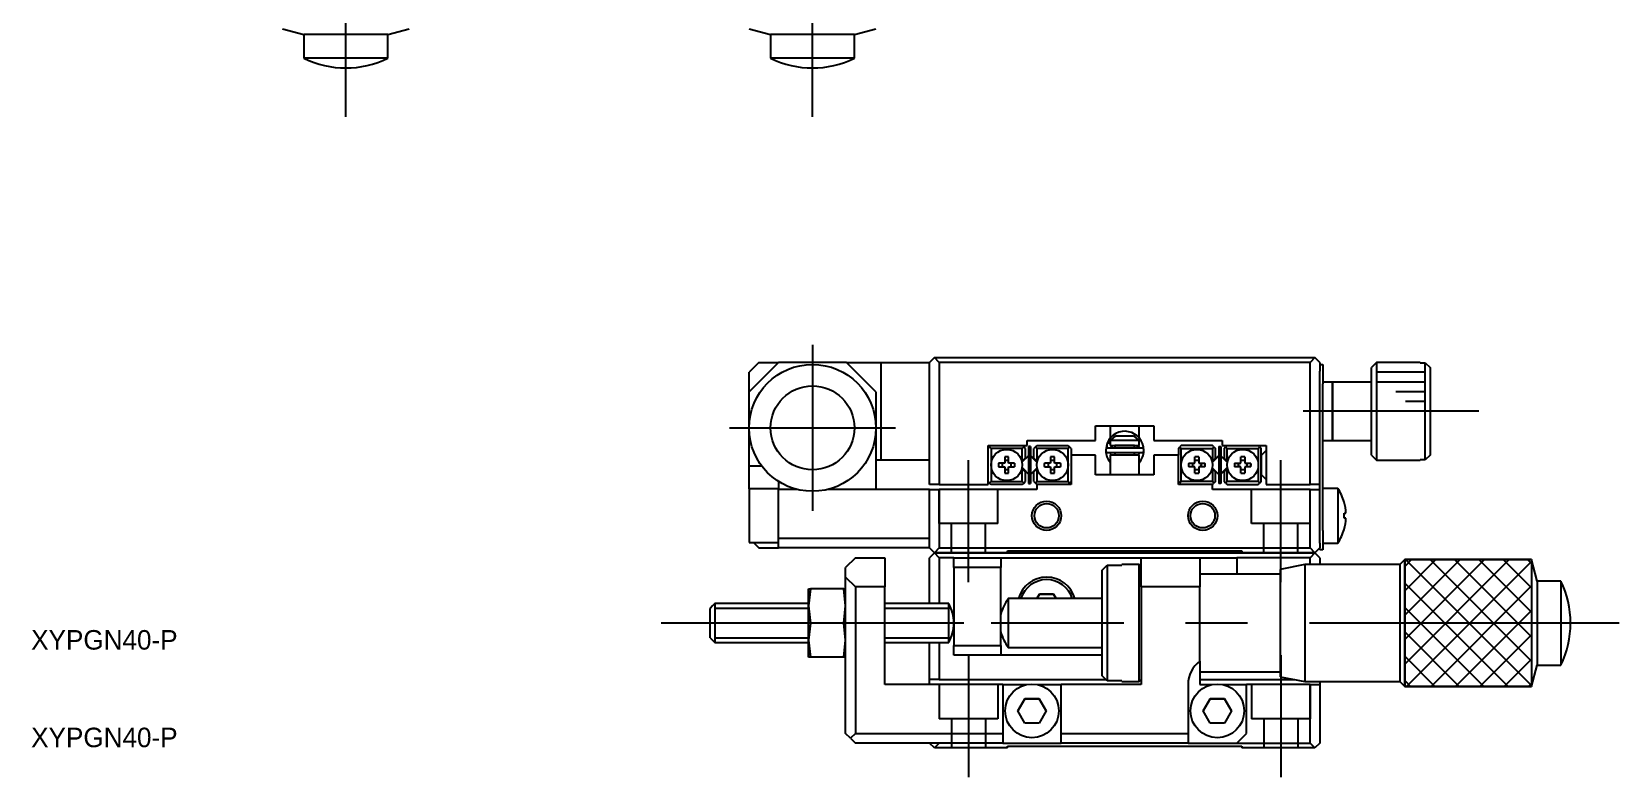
# Model space of a CAD drawing. Extents: x 9 to 355, y 7 to 229.
# Drawn here: x 10.1 to 172.8, y 6.9 to 83.3 of the extents above; entities that cross this region are included whole.
import ezdxf

# ---------------------------------------------------------------- set-up
doc = ezdxf.new("R2010")
doc.units = 0
doc.linetypes.add('CENTER', pattern=[50.8, 31.75, -6.35, 6.35, -6.35])
doc.linetypes.add('DASHED', pattern=[19.05, 12.7, -6.35])
doc.layers.get('0').update_dxf_attribs({"linetype": 'CONTINUOUS'})
doc.layers.add('CENTER', color=1, linetype='CENTER')
doc.styles.get("Standard").update_dxf_attribs({"font": 'FGP教科書体NT-M'})

msp = doc.modelspace()

# ---------------------------------------------------------------- linework, layer by layer
at = {"color": 7, "linetype": 'CONTINUOUS'}
for p, q in [((35.76, 83.61), (37.96, 83.02)), ((46.56, 83.02), (37.96, 83.02)), ((37.96, 83.02), (37.96, 80.61)), ((46.56, 83.02), (48.76, 83.61)), ((46.56, 80.61), (46.56, 83.02)), ((83.59, 83.61), (85.79, 83.02)), ((94.13, 83.02), (85.79, 83.02)), ((85.79, 83.02), (85.79, 80.61)), ((94.39, 83.02), (94.13, 83.02)), ((94.39, 83.02), (96.59, 83.61)), ((94.39, 80.61), (94.39, 83.02)), ((46.56, 80.61), (37.96, 80.61)), ((94.13, 80.61), (85.79, 80.61)), ((94.39, 80.61), (94.13, 80.61)), ((84.59, 49.42), (83.59, 48.42)), ((86.59, 49.42), (83.59, 46.42)), ((84.59, 49.42), (86.59, 49.42)), ((93.59, 49.42), (86.59, 49.42)), ((93.59, 49.42), (97.09, 49.42)), ((96.59, 46.42), (93.59, 49.42)), ((97.09, 49.42), (97.09, 39.42)), ((97.09, 49.42), (102.09, 49.42)), ((102.59, 49.92), (102.09, 49.42)), ((102.09, 36.92), (102.09, 49.42)), ((103.09, 49.42), (102.59, 49.92)), ((102.59, 49.92), (141.59, 49.92)), ((103.09, 49.42), (103.09, 36.92)), ((141.09, 49.42), (103.09, 49.42)), ((141.59, 49.92), (141.09, 49.42)), ((141.09, 36.92), (141.09, 49.42)), ((142.09, 49.42), (141.59, 49.92)), ((142.09, 49.42), (142.09, 48.54)), ((142.09, 49.22), (142.39, 49.22)), ((142.39, 49.22), (142.39, 47.22)), ((147.89, 49.42), (147.39, 48.92)), ((147.39, 39.92), (147.39, 48.92)), ((147.89, 49.42), (147.89, 39.42)), ((152.39, 49.42), (147.89, 49.42)), ((152.39, 49.42), (152.39, 49.4)), ((152.39, 49.4), (152.89, 49.4)), ((152.89, 39.44), (152.89, 49.4)), ((152.89, 49.4), (153.39, 48.9)), ((153.39, 48.9), (153.39, 39.94)), ((83.59, 46.42), (83.59, 48.42)), ((142.09, 47.22), (142.09, 48.54)), ((142.09, 32.22), (142.09, 47.22)), ((143.39, 47.42), (142.39, 47.42)), ((142.39, 32.22), (142.39, 47.22)), ((143.39, 47.42), (143.39, 41.42)), ((143.39, 41.42), (143.39, 47.42)), ((147.39, 47.42), (143.39, 47.42)), ((83.59, 42.72), (83.59, 46.42)), ((96.59, 46.42), (96.59, 42.72)), ((83.59, 38.82), (83.59, 42.72)), ((96.59, 42.72), (96.59, 36.42)), ((119.09, 42.92), (125.09, 42.92)), ((119.09, 41.42), (119.09, 42.92)), ((120.59, 42.92), (120.59, 41.64)), ((123.59, 41.68), (123.59, 42.92)), ((125.09, 42.92), (125.09, 41.42)), ((108.09, 40.92), (112.09, 40.92)), ((108.09, 36.92), (108.09, 40.92)), ((108.24, 40.77), (108.09, 40.62)), ((108.24, 40.77), (108.39, 40.92)), ((108.39, 40.62), (108.24, 40.77)), ((111.59, 40.92), (111.74, 40.77)), ((111.74, 40.77), (111.59, 40.62)), ((111.89, 40.62), (111.74, 40.77)), ((112.09, 41.42), (119.09, 41.42)), ((112.09, 40.92), (112.09, 41.42)), ((112.24, 40.82), (112.24, 37.02)), ((112.44, 40.82), (112.24, 40.82)), ((112.44, 40.82), (112.44, 37.02)), ((112.94, 40.77), (112.79, 40.62)), ((112.94, 40.77), (113.09, 40.92)), ((113.09, 40.62), (112.94, 40.77)), ((113.09, 40.92), (116.29, 40.92)), ((116.29, 40.92), (116.44, 40.77)), ((116.44, 40.77), (116.29, 40.62)), ((116.59, 40.62), (116.44, 40.77)), ((120.29, 41.14), (120.15, 40.45)), ((120.26, 40.96), (120.25, 40.92)), ((120.25, 40.92), (120.26, 40.89)), ((120.27, 41.06), (120.26, 41.03)), ((120.26, 41.03), (120.26, 40.99)), ((120.26, 40.99), (120.26, 40.96)), ((120.26, 40.89), (120.26, 40.85)), ((120.26, 40.85), (120.26, 40.82)), ((120.26, 40.82), (120.27, 40.78)), ((120.28, 41.1), (120.27, 41.06)), ((120.27, 40.78), (120.27, 40.75)), ((120.27, 40.75), (120.28, 40.71)), ((120.29, 41.13), (120.28, 41.1)), ((120.28, 40.71), (120.29, 40.68)), ((120.3, 41.17), (120.29, 41.13)), ((120.31, 41.2), (120.3, 41.17)), ((120.32, 41.2), (120.31, 41.2)), ((120.31, 41.2), (120.31, 41.2)), ((120.33, 41.23), (120.32, 41.2)), ((120.32, 41.21), (120.58, 41.13)), ((120.33, 41.2), (120.32, 41.2)), ((120.32, 41.2), (120.32, 41.2)), ((120.34, 41.2), (120.33, 41.2)), ((120.33, 41.2), (120.33, 41.2)), ((120.35, 41.2), (120.34, 41.2)), ((120.36, 41.2), (120.35, 41.2)), ((120.37, 41.2), (120.36, 41.2)), ((120.38, 41.19), (120.37, 41.2)), ((120.39, 41.19), (120.38, 41.19)), ((120.41, 41.18), (120.39, 41.19)), ((120.42, 41.18), (120.41, 41.18)), ((120.44, 41.17), (120.42, 41.18)), ((120.45, 41.17), (120.44, 41.17)), ((120.47, 41.16), (120.45, 41.17)), ((120.49, 41.16), (120.47, 41.16)), ((120.5, 41.15), (120.49, 41.16)), ((120.52, 41.14), (120.5, 41.15)), ((120.54, 41.13), (120.52, 41.14)), ((120.55, 41.13), (120.54, 41.13)), ((120.57, 41.12), (120.55, 41.13)), ((120.59, 41.11), (120.57, 41.12)), ((120.58, 41.13), (120.59, 41.12)), ((120.59, 41.64), (120.59, 41.64)), ((120.59, 41.64), (120.59, 41.64)), ((120.64, 41.42), (120.59, 41.42)), ((120.59, 41.42), (120.59, 40.92)), ((120.59, 40.92), (123.59, 40.92)), ((120.59, 40.92), (121.09, 40.92)), ((120.64, 41.42), (121.17, 41.92)), ((123.53, 41.42), (120.64, 41.42)), ((120.7, 40.9), (120.7, 40.92)), ((120.7, 40.92), (120.7, 40.92)), ((120.71, 40.89), (120.7, 40.9)), ((120.71, 40.88), (120.71, 40.89)), ((120.71, 40.86), (120.71, 40.88)), ((120.71, 40.85), (120.71, 40.86)), ((120.72, 40.84), (120.71, 40.85)), ((120.72, 40.82), (120.72, 40.84)), ((120.73, 40.81), (120.72, 40.82)), ((120.73, 40.8), (120.73, 40.81)), ((120.74, 40.79), (120.73, 40.8)), ((120.74, 40.77), (120.74, 40.79)), ((120.75, 40.76), (120.74, 40.77)), ((120.76, 40.75), (120.75, 40.76)), ((120.77, 40.74), (120.76, 40.75)), ((120.78, 40.73), (120.77, 40.74)), ((120.79, 40.72), (120.78, 40.73)), ((120.8, 40.71), (120.79, 40.72)), ((120.81, 40.7), (120.8, 40.71)), ((120.82, 40.69), (120.81, 40.7)), ((120.83, 40.69), (120.82, 40.69)), ((120.84, 40.68), (120.83, 40.69)), ((121.09, 40.92), (123.09, 40.92)), ((123.09, 40.92), (121.09, 40.92)), ((121.09, 40.92), (121.09, 40.64)), ((121.17, 41.92), (123.01, 41.92)), ((121.17, 41.92), (121.17, 41.92)), ((123.01, 41.92), (123.53, 41.42)), ((123.09, 40.92), (123.59, 40.92)), ((123.09, 40.64), (123.09, 40.92)), ((123.37, 40.68), (123.36, 40.68)), ((123.38, 40.69), (123.37, 40.68)), ((123.39, 40.7), (123.38, 40.69)), ((123.4, 40.71), (123.39, 40.7)), ((123.41, 40.72), (123.4, 40.71)), ((123.42, 40.73), (123.41, 40.72)), ((123.43, 40.74), (123.42, 40.73)), ((123.44, 40.75), (123.43, 40.74)), ((123.45, 40.76), (123.44, 40.75)), ((123.46, 40.77), (123.45, 40.76)), ((123.47, 40.79), (123.46, 40.78)), ((123.46, 40.78), (123.46, 40.77)), ((123.48, 40.81), (123.47, 40.79)), ((123.49, 40.83), (123.48, 40.82)), ((123.48, 40.82), (123.48, 40.81)), ((123.5, 40.88), (123.49, 40.87)), ((123.49, 40.87), (123.49, 40.86)), ((123.49, 40.86), (123.49, 40.84)), ((123.49, 40.84), (123.49, 40.83)), ((123.5, 40.92), (123.5, 40.91)), ((123.5, 40.91), (123.5, 40.9)), ((123.5, 40.9), (123.5, 40.88)), ((123.52, 40.92), (123.59, 40.64)), ((123.59, 41.42), (123.53, 41.42)), ((123.59, 40.92), (123.59, 41.42)), ((123.88, 41.2), (123.88, 41.21)), ((123.89, 41.2), (123.88, 41.21)), ((123.91, 41.14), (123.89, 41.2)), ((125.09, 41.42), (132.09, 41.42)), ((127.59, 40.62), (127.74, 40.77)), ((127.89, 40.92), (127.74, 40.77)), ((127.74, 40.77), (127.89, 40.62)), ((131.09, 40.92), (127.89, 40.92)), ((131.24, 40.77), (131.09, 40.92)), ((131.09, 40.62), (131.24, 40.77)), ((131.24, 40.77), (131.39, 40.62)), ((131.74, 40.82), (131.74, 37.02)), ((131.74, 40.82), (131.94, 40.82)), ((131.94, 40.82), (131.94, 37.02)), ((132.09, 41.42), (132.09, 40.92)), ((132.09, 40.92), (136.59, 40.92)), ((132.29, 40.62), (132.44, 40.77)), ((132.59, 40.92), (132.44, 40.77)), ((132.44, 40.77), (132.59, 40.62)), ((135.94, 40.77), (135.79, 40.92)), ((135.79, 40.62), (135.94, 40.77)), ((135.94, 40.77), (136.09, 40.62)), ((136.59, 40.92), (136.59, 36.92)), ((142.39, 41.42), (143.39, 41.42)), ((143.39, 41.42), (147.39, 41.42)), ((97.09, 39.42), (96.59, 39.42)), ((102.09, 39.42), (97.09, 39.42)), ((111.59, 40.62), (108.39, 40.62)), ((108.39, 40.62), (108.39, 38.92)), ((109.79, 39.12), (109.16, 39.12)), ((109.79, 39.75), (109.79, 39.12)), ((110.19, 39.12), (110.19, 39.75)), ((110.81, 39.12), (110.19, 39.12)), ((111.54, 39.28), (111.59, 39.32)), ((112.18, 39.82), (111.56, 39.21)), ((111.59, 39.32), (111.59, 40.62)), ((111.59, 39.32), (111.89, 39.62)), ((111.89, 40.62), (111.89, 39.62)), ((112.46, 39.82), (113.11, 39.18)), ((113.11, 39.21), (112.49, 39.82)), ((112.79, 39.62), (112.79, 40.62)), ((112.79, 39.62), (113.09, 39.32)), ((113.09, 40.62), (113.09, 39.32)), ((116.29, 40.62), (113.09, 40.62)), ((113.09, 39.32), (113.13, 39.28)), ((114.49, 39.12), (113.86, 39.12)), ((114.49, 39.75), (114.49, 39.12)), ((114.89, 39.12), (114.89, 39.75)), ((115.51, 39.12), (114.89, 39.12)), ((116.29, 38.92), (116.29, 40.62)), ((116.59, 40.62), (116.59, 39.92)), ((119.09, 39.92), (116.59, 39.92)), ((116.59, 39.92), (116.59, 36.92)), ((119.09, 37.92), (119.09, 39.92)), ((120.29, 40.68), (120.31, 40.64)), ((120.31, 40.64), (120.31, 40.63)), ((123.83, 40.64), (120.38, 40.64)), ((120.38, 40.19), (123.83, 40.19)), ((123.59, 39.92), (120.59, 39.92)), ((120.59, 39.92), (120.59, 37.92)), ((120.68, 39.92), (120.62, 40.19)), ((120.85, 40.67), (120.84, 40.68)), ((120.86, 40.67), (120.85, 40.67)), ((120.88, 40.66), (120.86, 40.67)), ((120.89, 40.66), (120.88, 40.66)), ((120.9, 40.65), (120.89, 40.66)), ((120.91, 40.65), (120.9, 40.65)), ((120.93, 40.65), (120.91, 40.65)), ((120.94, 40.64), (120.93, 40.65)), ((120.95, 40.64), (120.94, 40.64)), ((120.97, 40.64), (120.95, 40.64)), ((120.98, 40.64), (120.97, 40.64)), ((121.09, 40.19), (121.09, 39.92)), ((123.09, 39.92), (123.09, 40.19)), ((123.23, 40.64), (123.22, 40.64)), ((123.24, 40.64), (123.23, 40.64)), ((123.26, 40.64), (123.24, 40.64)), ((123.27, 40.65), (123.26, 40.64)), ((123.28, 40.65), (123.27, 40.65)), ((123.3, 40.65), (123.28, 40.65)), ((123.31, 40.66), (123.3, 40.65)), ((123.32, 40.66), (123.31, 40.66)), ((123.33, 40.67), (123.32, 40.66)), ((123.35, 40.67), (123.33, 40.67)), ((123.36, 40.68), (123.35, 40.67)), ((123.59, 40.19), (123.52, 39.92)), ((123.59, 37.92), (123.59, 39.92)), ((125.09, 39.92), (125.09, 37.92)), ((127.59, 39.92), (125.09, 39.92)), ((127.59, 40.62), (127.59, 39.92)), ((127.59, 36.92), (127.59, 39.92)), ((127.89, 40.62), (131.09, 40.62)), ((127.89, 38.92), (127.89, 40.62)), ((128.66, 39.12), (129.29, 39.12)), ((129.29, 39.12), (129.29, 39.75)), ((129.69, 39.75), (129.69, 39.12)), ((129.69, 39.12), (130.31, 39.12)), ((131.09, 39.32), (131.04, 39.28)), ((131.68, 39.82), (131.06, 39.21)), ((131.71, 39.82), (131.07, 39.18)), ((131.09, 40.62), (131.09, 39.32)), ((131.39, 39.62), (131.09, 39.32)), ((131.39, 39.62), (131.39, 40.62)), ((132.61, 39.21), (131.99, 39.82)), ((132.29, 40.62), (132.29, 39.62)), ((132.59, 39.32), (132.29, 39.62)), ((132.59, 39.32), (132.59, 40.62)), ((132.59, 40.62), (135.79, 40.62)), ((132.63, 39.28), (132.59, 39.32)), ((133.36, 39.12), (133.99, 39.12)), ((133.99, 39.12), (133.99, 39.75)), ((134.39, 39.75), (134.39, 39.12)), ((134.39, 39.12), (135.01, 39.12)), ((135.79, 40.62), (135.79, 38.92)), ((136.09, 37.22), (136.09, 40.62)), ((136.35, 40.17), (136.1, 39.92)), ((136.1, 38.92), (136.1, 39.92)), ((136.59, 40.4), (136.35, 40.17)), ((147.39, 39.92), (147.89, 39.42)), ((147.89, 39.42), (152.39, 39.42)), ((152.39, 39.44), (152.39, 39.42)), ((152.89, 39.44), (152.39, 39.44)), ((153.39, 39.94), (152.89, 39.44)), ((83.59, 38.82), (84.89, 38.82)), ((83.59, 36.47), (83.59, 38.82)), ((108.39, 38.92), (108.39, 37.22)), ((109.16, 38.72), (109.79, 38.72)), ((109.79, 38.72), (109.79, 38.09)), ((110.19, 38.09), (110.19, 38.72)), ((110.19, 38.72), (110.81, 38.72)), ((111.59, 38.52), (111.54, 38.56)), ((111.56, 38.64), (112.18, 38.02)), ((111.82, 38.41), (111.57, 38.67)), ((111.59, 37.22), (111.59, 38.52)), ((111.89, 38.22), (111.59, 38.52)), ((112.21, 38.02), (111.82, 38.41)), ((111.89, 38.22), (111.89, 37.22)), ((112.49, 38.02), (113.11, 38.64)), ((113.09, 38.52), (112.79, 38.22)), ((112.79, 37.22), (112.79, 38.22)), ((113.13, 38.56), (113.09, 38.52)), ((113.09, 38.52), (113.09, 37.22)), ((113.86, 38.72), (114.49, 38.72)), ((114.49, 38.72), (114.49, 38.09)), ((114.89, 38.09), (114.89, 38.72)), ((114.89, 38.72), (115.51, 38.72)), ((116.29, 37.22), (116.29, 38.92)), ((121.01, 37.92), (119.09, 37.92)), ((123.16, 37.92), (121.01, 37.92)), ((125.09, 37.92), (123.16, 37.92)), ((127.89, 37.22), (127.89, 38.92)), ((129.29, 38.72), (128.66, 38.72)), ((129.29, 38.09), (129.29, 38.72)), ((129.69, 38.72), (129.69, 38.09)), ((130.31, 38.72), (129.69, 38.72)), ((131.04, 38.56), (131.09, 38.52)), ((131.06, 38.64), (131.68, 38.02)), ((131.09, 38.52), (131.09, 37.22)), ((131.09, 38.52), (131.39, 38.22)), ((131.39, 37.22), (131.39, 38.22)), ((131.96, 38.02), (132.35, 38.41)), ((131.99, 38.02), (132.61, 38.64)), ((132.29, 38.22), (132.59, 38.52)), ((132.29, 38.22), (132.29, 37.22)), ((132.35, 38.41), (132.61, 38.67)), ((132.59, 38.52), (132.63, 38.56)), ((132.59, 37.22), (132.59, 38.52)), ((133.99, 38.72), (133.36, 38.72)), ((133.99, 38.09), (133.99, 38.72)), ((134.39, 38.72), (134.39, 38.09)), ((135.01, 38.72), (134.39, 38.72)), ((135.79, 38.92), (135.79, 37.22)), ((136.1, 37.92), (136.1, 38.92)), ((136.1, 37.92), (136.35, 37.67)), ((136.35, 37.67), (136.59, 37.44)), ((83.59, 36.47), (83.59, 30.97)), ((86.59, 36.47), (83.59, 36.47)), ((86.59, 37.24), (86.59, 36.47)), ((86.59, 36.42), (86.59, 36.47)), ((88.49, 36.42), (86.59, 36.42)), ((86.59, 31.42), (86.59, 36.42)), ((102.09, 36.42), (91.69, 36.42)), ((103.09, 36.92), (102.09, 36.92)), ((102.09, 30.42), (102.09, 36.42)), ((102.09, 36.42), (103.09, 36.42)), ((103.09, 36.92), (108.09, 36.92)), ((103.09, 36.42), (103.09, 30.42)), ((113.09, 36.42), (103.09, 36.42)), ((108.09, 37.22), (108.24, 37.07)), ((108.24, 37.07), (108.39, 37.22)), ((108.39, 36.92), (108.24, 37.07)), ((108.39, 37.22), (111.59, 37.22)), ((111.59, 36.92), (108.39, 36.92)), ((111.59, 37.22), (111.74, 37.07)), ((111.74, 37.07), (111.59, 36.92)), ((111.74, 37.07), (111.89, 37.22)), ((112.24, 37.02), (112.44, 37.02)), ((112.79, 37.22), (112.94, 37.07)), ((112.94, 37.07), (113.09, 37.22)), ((113.09, 36.92), (112.94, 37.07)), ((113.09, 37.22), (116.29, 37.22)), ((116.59, 36.92), (113.09, 36.92)), ((113.09, 36.92), (113.09, 36.42)), ((116.29, 37.22), (116.44, 37.07)), ((116.44, 37.07), (116.29, 36.92)), ((116.44, 37.07), (116.59, 37.22)), ((127.74, 37.07), (127.59, 37.22)), ((131.09, 36.92), (127.59, 36.92)), ((127.89, 37.22), (127.74, 37.07)), ((127.74, 37.07), (127.89, 36.92)), ((131.09, 37.22), (127.89, 37.22)), ((131.24, 37.07), (131.09, 37.22)), ((131.09, 36.92), (131.24, 37.07)), ((131.09, 36.42), (131.09, 36.92)), ((141.09, 36.42), (131.09, 36.42)), ((131.39, 37.22), (131.24, 37.07)), ((131.94, 37.02), (131.74, 37.02)), ((132.44, 37.07), (132.29, 37.22)), ((132.59, 37.22), (132.44, 37.07)), ((132.44, 37.07), (132.59, 36.92)), ((135.79, 37.22), (132.59, 37.22)), ((132.59, 36.92), (135.79, 36.92)), ((135.94, 37.07), (135.79, 37.22)), ((135.79, 36.92), (135.94, 37.07)), ((136.09, 37.22), (135.94, 37.07)), ((136.59, 36.92), (141.09, 36.92)), ((142.09, 36.92), (141.09, 36.92)), ((141.09, 30.42), (141.09, 36.42)), ((141.09, 36.42), (142.09, 36.42)), ((143.93, 36.52), (142.39, 36.52)), ((143.93, 36.52), (143.93, 30.92)), ((144.58, 35.12), (144.59, 35.12)), ((144.58, 33.98), (144.77, 33.98)), ((144.58, 33.46), (144.58, 33.98)), ((144.77, 33.46), (144.58, 33.46)), ((83.59, 30.97), (86.59, 30.97)), ((84.04, 30.97), (84.59, 30.42)), ((86.59, 31.42), (102.09, 31.42)), ((86.59, 30.42), (86.59, 31.42)), ((142.09, 30.9), (142.09, 32.22)), ((142.39, 32.22), (142.39, 30.22)), ((142.39, 30.92), (143.93, 30.92)), ((144.59, 32.32), (144.58, 32.32)), ((84.59, 30.42), (86.59, 30.42)), ((102.09, 30.42), (86.59, 30.42)), ((94.49, 29.42), (93.49, 28.42)), ((94.49, 29.42), (97.49, 29.42)), ((97.49, 29.42), (97.49, 26.42)), ((102.59, 29.92), (102.09, 30.42)), ((102.59, 29.92), (102.09, 29.42)), ((102.09, 24.72), (102.09, 29.42)), ((103.09, 30.42), (102.59, 29.92)), ((103.09, 29.42), (102.59, 29.92)), ((102.59, 29.92), (141.59, 29.92)), ((110.09, 29.92), (102.59, 29.92)), ((103.09, 30.42), (141.09, 30.42)), ((104.59, 29.42), (103.09, 29.42)), ((103.09, 29.42), (103.09, 24.72)), ((104.59, 29.42), (109.39, 29.42)), ((104.59, 28.42), (104.59, 29.42)), ((109.39, 29.42), (109.39, 28.42)), ((109.39, 29.42), (123.79, 29.42)), ((110.09, 30.12), (134.09, 30.12)), ((110.09, 29.92), (110.09, 30.12)), ((123.79, 29.42), (129.79, 29.42)), ((123.79, 26.42), (123.79, 29.42)), ((129.79, 29.42), (133.59, 29.42)), ((129.79, 29.42), (129.79, 26.42)), ((133.59, 29.42), (133.59, 27.72)), ((141.09, 29.42), (133.59, 29.42)), ((134.09, 30.12), (134.09, 29.92)), ((141.59, 29.92), (134.09, 29.92)), ((141.59, 29.92), (141.09, 30.42)), ((141.59, 29.92), (141.09, 29.42)), ((141.09, 28.72), (141.09, 29.42)), ((142.09, 30.42), (141.59, 29.92)), ((142.09, 29.42), (141.59, 29.92)), ((142.09, 30.9), (142.09, 30.42)), ((142.09, 30.22), (142.09, 30.42)), ((142.39, 30.22), (142.09, 30.22)), ((142.09, 29.42), (142.09, 28.72)), ((93.49, 27.42), (93.49, 28.42)), ((109.39, 28.42), (104.59, 28.42)), ((104.59, 28.42), (104.59, 20.42)), ((109.39, 20.42), (109.39, 28.42)), ((119.79, 28.13), (120.29, 28.64)), ((119.79, 17.31), (119.79, 28.13)), ((120.29, 28.64), (120.29, 16.8)), ((120.29, 28.64), (121.79, 28.64)), ((121.79, 28.64), (121.79, 28.72)), ((123.59, 28.72), (121.79, 28.72)), ((123.59, 16.72), (123.59, 28.72)), ((123.79, 28.52), (123.59, 28.72)), ((138.04, 27.72), (129.79, 27.72)), ((140.54, 28.72), (138.04, 28.22)), ((138.04, 28.22), (138.04, 17.22)), ((140.54, 28.72), (140.54, 16.72)), ((150.29, 28.72), (140.54, 28.72)), ((150.79, 29.22), (150.29, 28.72)), ((150.29, 28.72), (150.29, 16.72)), ((150.79, 29.22), (163.79, 29.22)), ((150.79, 16.22), (150.79, 29.22)), ((164.38, 27.02), (163.79, 29.22)), ((163.79, 29.22), (163.79, 16.22)), ((89.88, 26.22), (89.69, 24.47)), ((89.69, 26.22), (89.88, 26.22)), ((89.69, 24.47), (89.69, 26.22)), ((93.29, 26.22), (89.88, 26.22)), ((93.49, 24.47), (93.29, 26.22)), ((93.29, 26.22), (93.49, 26.22)), ((93.49, 26.22), (93.49, 27.42)), ((93.49, 27.42), (94.49, 26.42)), ((93.49, 24.72), (93.49, 26.22)), ((94.49, 26.42), (94.49, 11.42)), ((97.49, 26.42), (94.49, 26.42)), ((97.49, 16.42), (97.49, 26.42)), ((123.79, 26.42), (123.79, 16.42)), ((129.79, 26.42), (123.79, 26.42)), ((129.79, 18.82), (129.79, 26.42)), ((164.38, 27.02), (164.38, 18.42)), ((166.79, 27.02), (164.38, 27.02)), ((166.79, 27.02), (166.79, 18.42)), ((79.84, 24.47), (79.59, 24.22)), ((80.09, 24.72), (79.84, 24.47)), ((80.09, 24.72), (80.09, 20.72)), ((89.69, 24.72), (80.09, 24.72)), ((89.69, 24.47), (89.88, 22.72)), ((89.69, 20.97), (89.69, 24.47)), ((93.29, 22.72), (93.49, 24.47)), ((93.49, 20.72), (93.49, 24.72)), ((104.05, 24.72), (97.49, 24.72)), ((104.05, 20.72), (104.05, 24.72)), ((104.05, 20.72), (104.05, 24.72)), ((110.16, 25.22), (110.16, 20.22)), ((119.79, 25.22), (110.16, 25.22)), ((113.1, 25.22), (113.36, 25.67)), ((113.36, 25.67), (113.1, 25.22)), ((113.36, 25.67), (114.81, 25.67)), ((114.81, 25.67), (113.36, 25.67)), ((114.81, 25.67), (115.07, 25.22)), ((115.07, 25.22), (114.81, 25.67)), ((79.59, 21.22), (79.59, 24.22)), ((79.59, 21.22), (79.84, 20.97)), ((89.88, 22.72), (89.69, 20.97)), ((93.29, 22.72), (89.88, 22.72)), ((93.49, 20.97), (93.29, 22.72)), ((79.84, 20.97), (80.09, 20.72)), ((80.09, 20.72), (89.69, 20.72)), ((89.69, 20.97), (89.88, 19.22)), ((89.69, 19.22), (89.69, 20.97)), ((93.29, 19.22), (93.49, 20.97)), ((93.49, 11.42), (93.49, 20.72)), ((97.49, 20.72), (104.05, 20.72)), ((102.09, 16.92), (102.09, 20.72)), ((103.09, 20.72), (103.09, 16.92)), ((104.59, 20.42), (109.39, 20.42)), ((104.59, 19.42), (104.59, 20.42)), ((109.39, 20.42), (109.39, 19.42)), ((110.16, 20.22), (119.79, 20.22)), ((89.88, 19.22), (89.69, 19.22)), ((93.29, 19.22), (89.88, 19.22)), ((93.49, 19.22), (93.29, 19.22)), ((109.39, 19.42), (104.59, 19.42)), ((119.79, 19.42), (109.39, 19.42)), ((129.79, 18.82), (129.79, 16.42)), ((163.79, 16.22), (164.38, 18.42)), ((164.38, 18.42), (166.79, 18.42)), ((109.59, 16.42), (97.49, 16.42)), ((103.09, 16.92), (102.09, 16.92)), ((102.09, 16.42), (102.09, 16.92)), ((103.09, 16.92), (120.17, 16.92)), ((109.59, 16.42), (109.59, 11.42)), ((109.59, 16.42), (112.06, 16.42)), ((113.11, 16.42), (115.59, 16.42)), ((123.79, 16.42), (115.59, 16.42)), ((115.59, 11.42), (115.59, 16.42)), ((120.29, 16.8), (119.79, 17.31)), ((121.79, 16.8), (120.29, 16.8)), ((121.79, 16.72), (121.79, 16.8)), ((121.79, 16.72), (123.59, 16.72)), ((123.59, 16.72), (123.79, 16.92)), ((128.59, 16.42), (128.59, 11.42)), ((129.79, 17.72), (138.04, 17.72)), ((129.79, 16.92), (139.54, 16.92)), ((129.79, 16.42), (131.06, 16.42)), ((132.11, 16.42), (134.59, 16.42)), ((134.59, 11.42), (134.59, 16.42)), ((141.09, 16.42), (134.59, 16.42)), ((138.04, 17.22), (140.54, 16.72)), ((140.54, 16.72), (150.29, 16.72)), ((141.09, 10.42), (141.09, 16.42)), ((141.09, 16.42), (142.09, 16.42)), ((142.09, 16.72), (142.09, 16.42)), ((142.09, 16.42), (142.09, 10.42)), ((150.29, 16.72), (150.79, 16.22)), ((111.14, 13.72), (111.86, 14.97)), ((111.86, 14.97), (111.14, 13.72)), ((111.86, 14.97), (113.31, 14.97)), ((113.31, 14.97), (111.86, 14.97)), ((113.31, 14.97), (114.03, 13.72)), ((114.03, 13.72), (113.31, 14.97)), ((130.14, 13.72), (130.86, 14.97)), ((130.86, 14.97), (130.14, 13.72)), ((130.86, 14.97), (132.31, 14.97)), ((132.31, 14.97), (130.86, 14.97)), ((132.31, 14.97), (133.03, 13.72)), ((133.03, 13.72), (132.31, 14.97)), ((163.79, 16.22), (150.79, 16.22)), ((111.86, 12.47), (111.14, 13.72)), ((114.03, 13.72), (113.31, 12.47)), ((130.86, 12.47), (130.14, 13.72)), ((133.03, 13.72), (132.31, 12.47)), ((93.99, 10.92), (93.49, 11.42)), ((94.49, 11.42), (93.99, 10.92)), ((94.49, 11.42), (109.59, 11.42)), ((109.59, 11.42), (109.59, 10.42)), ((113.31, 12.47), (111.86, 12.47)), ((115.59, 11.42), (128.59, 11.42)), ((115.59, 10.42), (115.59, 11.42)), ((128.59, 11.42), (128.59, 10.42)), ((132.31, 12.47), (130.86, 12.47)), ((133.59, 10.42), (134.59, 11.42)), ((93.99, 10.92), (94.49, 10.42)), ((109.59, 10.42), (94.49, 10.42)), ((102.59, 9.92), (102.09, 10.42)), ((103.09, 10.42), (102.59, 9.92)), ((110.09, 9.92), (102.59, 9.92)), ((109.59, 10.42), (115.59, 10.42)), ((110.09, 10.12), (134.09, 10.12)), ((110.09, 9.92), (110.09, 10.12)), ((128.59, 10.42), (115.59, 10.42)), ((128.59, 10.42), (133.59, 10.42)), ((133.59, 10.42), (141.09, 10.42)), ((134.09, 10.12), (134.09, 9.92)), ((141.59, 9.92), (134.09, 9.92)), ((141.59, 9.92), (141.09, 10.42)), ((142.09, 10.42), (141.59, 9.92))]:
    msp.add_line(p, q, dxfattribs=at)
at = {"color": 3, "linetype": 'CONTINUOUS'}
for p, q in [((152.89, 48.42), (147.89, 48.42)), ((152.89, 47.42), (147.89, 47.42)), ((152.89, 46.42), (149.89, 46.42)), ((152.89, 45.42), (150.89, 45.42)), ((150.79, 29.22), (150.79, 16.22)), ((163.79, 29.22), (150.79, 29.22)), ((150.79, 28.52), (151.49, 29.22)), ((150.79, 26.02), (153.99, 29.22)), ((150.79, 23.52), (156.49, 29.22)), ((150.79, 21.02), (158.99, 29.22)), ((150.79, 18.52), (161.49, 29.22)), ((150.89, 29.22), (163.79, 16.32)), ((150.99, 16.22), (163.79, 29.02)), ((153.39, 29.22), (163.79, 18.82)), ((155.89, 29.22), (163.79, 21.32)), ((158.39, 29.22), (163.79, 23.82)), ((160.89, 29.22), (163.79, 26.32)), ((163.39, 29.22), (163.79, 28.82)), ((163.79, 29.22), (163.79, 16.22)), ((150.79, 26.82), (161.39, 16.22)), ((153.49, 16.22), (163.79, 26.52)), ((89.69, 24.22), (80.09, 24.22)), ((104.05, 24.22), (97.49, 24.22)), ((150.79, 24.32), (158.89, 16.22)), ((155.99, 16.22), (163.79, 24.02)), ((80.09, 21.22), (89.69, 21.22)), ((97.49, 21.22), (104.05, 21.22)), ((150.79, 21.82), (156.39, 16.22)), ((158.49, 16.22), (163.79, 21.52)), ((150.79, 19.32), (153.89, 16.22)), ((160.99, 16.22), (163.79, 19.02)), ((150.79, 16.82), (151.39, 16.22)), ((163.49, 16.22), (163.79, 16.52)), ((150.79, 16.22), (163.79, 16.22))]:
    msp.add_line(p, q, dxfattribs=at)
at = {"color": 3, "linetype": 'DASHED'}
for p, q in [((103.09, 32.92), (103.09, 36.42)), ((109.09, 32.92), (109.09, 36.42)), ((135.09, 32.92), (135.09, 36.42)), ((141.09, 32.92), (141.09, 36.42)), ((109.09, 32.92), (103.09, 32.92)), ((104.34, 29.92), (104.34, 32.92)), ((107.84, 29.92), (107.84, 32.92)), ((141.09, 32.92), (135.09, 32.92)), ((136.34, 29.92), (136.34, 32.92)), ((139.84, 29.92), (139.84, 32.92)), ((103.09, 16.42), (103.09, 12.92)), ((109.09, 16.42), (109.09, 12.92)), ((135.09, 16.42), (135.09, 12.92)), ((141.09, 16.42), (141.09, 12.92)), ((109.09, 12.92), (103.09, 12.92)), ((104.34, 12.92), (104.34, 9.92)), ((107.84, 12.92), (107.84, 9.92)), ((141.09, 12.92), (135.09, 12.92)), ((136.34, 12.92), (136.34, 9.92)), ((139.84, 12.92), (139.84, 9.92))]:
    msp.add_line(p, q, dxfattribs=at)
at = {"color": 7, "linetype": 'CONTINUOUS'}
for centre, radius in [((90.09, 42.72), 6.5), ((90.09, 42.72), 4.3), ((109.99, 38.92), 1.6), ((114.69, 38.92), 1.6), ((129.49, 38.92), 1.6), ((134.19, 38.92), 1.6), ((114.09, 33.72), 1.25), ((130.09, 33.72), 1.25), ((112.59, 13.72), 2.75), ((131.59, 13.72), 2.75)]:
    msp.add_circle(centre, radius, dxfattribs=at)
at = {"color": 3, "linetype": 'CONTINUOUS'}
for centre in [(114.09, 33.72), (130.09, 33.72)]:
    msp.add_circle(centre, 1.5, dxfattribs=at)
at = {"color": 7, "linetype": 'CONTINUOUS'}
for centre, radius, start, end in [((42.26, 89.35), 9.75, 243.8162, 296.1838), ((90.09, 89.35), 9.75, 243.8162, 296.1838), ((122.1, 40.42), 1.95, 0.8908, 156.3781), ((109.99, 38.92), 0.85, 166.391, 193.609), ((109.99, 38.92), 0.459, 154.1861, 205.8139), ((109.99, 38.92), 0.85, 76.391, 103.609), ((109.99, 38.92), 0.459, 64.1861, 115.8139), ((109.99, 38.92), 0.459, 334.1861, 25.8139), ((109.99, 38.92), 0.85, 346.391, 13.609), ((112.32, 39.68), 0.2, 114.3061, 135), ((112.35, 39.68), 0.2, 45, 65.6939), ((112.32, 39.68), 0.2, 45, 53.9573), ((114.69, 38.92), 0.85, 166.391, 193.609), ((114.69, 38.92), 0.459, 154.1861, 205.8139), ((114.69, 38.92), 0.85, 76.391, 103.609), ((114.69, 38.92), 0.459, 64.1861, 115.8139), ((114.69, 38.92), 0.459, 334.1861, 25.8139), ((114.69, 38.92), 0.85, 346.391, 13.609), ((120.38, 40.42), 0.225, 90, 270), ((122.11, 40.42), 1.95, 180.8024, 218.8769), ((122.1, 40.42), 1.95, 319.5969, 359.1664), ((123.83, 40.42), 0.225, 270, 90), ((129.49, 38.92), 0.85, 166.391, 193.609), ((129.49, 38.92), 0.459, 154.1861, 205.8139), ((129.49, 38.92), 0.85, 76.391, 103.609), ((129.49, 38.92), 0.459, 64.1861, 115.8139), ((129.49, 38.92), 0.459, 334.1861, 25.8139), ((129.49, 38.92), 0.85, 346.391, 13.609), ((131.82, 39.68), 0.2, 114.3061, 135), ((131.85, 39.68), 0.2, 126.0427, 135), ((131.85, 39.68), 0.2, 45, 65.6939), ((134.19, 38.92), 0.85, 166.391, 193.609), ((134.19, 38.92), 0.459, 154.1861, 205.8139), ((134.19, 38.92), 0.85, 76.391, 103.609), ((134.19, 38.92), 0.459, 64.1861, 115.8139), ((134.19, 38.92), 0.459, 334.1861, 25.8139), ((134.19, 38.92), 0.85, 346.391, 13.609), ((109.99, 38.92), 0.459, 244.1861, 295.8139), ((109.99, 38.92), 0.85, 256.391, 283.609), ((112.32, 38.16), 0.2, 225, 245.6939), ((112.35, 38.16), 0.2, 225, 233.9573), ((112.35, 38.16), 0.2, 294.3061, 315), ((114.69, 38.92), 0.459, 244.1861, 295.8139), ((114.69, 38.92), 0.85, 256.391, 283.609), ((129.49, 38.92), 0.459, 244.1861, 295.8139), ((129.49, 38.92), 0.85, 256.391, 283.609), ((131.82, 38.16), 0.2, 225, 245.6939), ((131.82, 38.16), 0.2, 306.0427, 315), ((131.85, 38.16), 0.2, 294.3061, 315), ((134.19, 38.92), 0.459, 244.1861, 295.8139), ((134.19, 38.92), 0.85, 256.391, 283.609), ((139.79, 33.72), 5, 16.2858, 34.0558), ((139.79, 33.72), 4.99, 2.9848, 16.2726), ((139.79, 33.72), 4.99, 343.7274, 357.0152), ((139.79, 33.72), 5, 325.9442, 343.7142), ((114.09, 24.42), 3, 90, 164.5341), ((114.09, 24.42), 2.75, 90, 163.0877), ((114.09, 24.42), 3, 15.4659, 90), ((114.09, 24.42), 2.75, 16.9123, 90), ((158.04, 22.72), 9.75, 333.8162, 26.1838), ((100.59, 22.72), 4, 0, 30), ((113.29, 22.72), 4, 141.3178, 167.1619), ((100.59, 22.72), 4, 330, 0), ((113.29, 22.72), 4, 192.8381, 218.6822), ((131.59, 16.42), 3, 126.8699, 180)]:
    msp.add_arc(centre, radius, start, end, dxfattribs=at)
at = {"layer": 'CENTER', "color": 1, "linetype": 'CENTER'}
for p, q in [((42.26, 74.61), (42.26, 139.01)), ((90.09, 74.61), (90.09, 139.01)), ((90.09, 51.22), (90.09, 34.22)), ((158.39, 44.42), (140.39, 44.42)), ((81.59, 42.72), (98.59, 42.72)), ((106.09, 26.92), (106.09, 39.42)), ((138.09, 26.92), (138.09, 39.42)), ((105.59, 22.72), (74.59, 22.72)), ((172.79, 22.72), (108.39, 22.72)), ((106.09, 19.42), (106.09, 6.92)), ((138.09, 19.42), (138.09, 6.92))]:
    msp.add_line(p, q, dxfattribs=at)

# ---------------------------------------------------------------- texts
at = {"color": 7, "linetype": 'CONTINUOUS'}
for p in [(10, 20), (10, 10)]:
    msp.add_text('XYPGN40-P', height=2, dxfattribs=at).set_placement(p)

doc.saveas('drawing.dxf')
